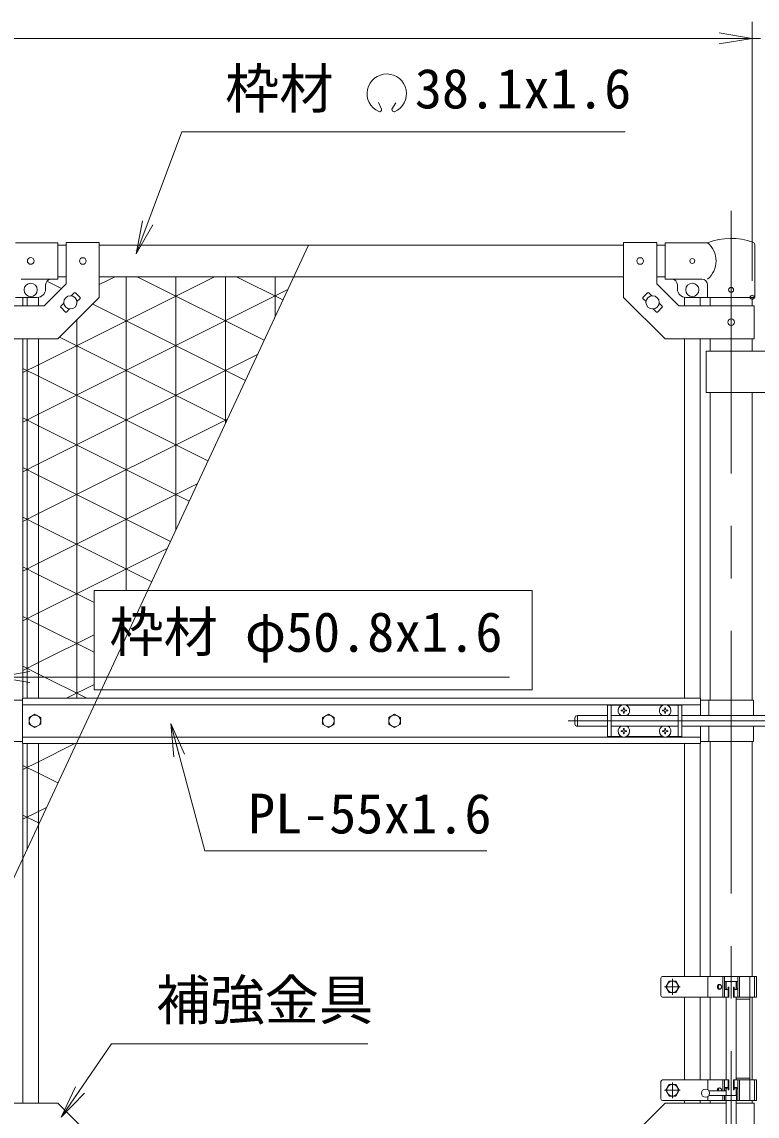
# Model space of a CAD drawing. Units: millimetres at full size; details may follow other scales. Extents: x -4200 to 4200, y -2970 to 2970.
# Drawn here: x 354 to 1243, y -391 to 931 of the extents above; entities that cross this region are included whole.
import ezdxf
from ezdxf.enums import TextEntityAlignment as Align

# ---------------------------------------------------------------- set-up
doc = ezdxf.new("R2010")
doc.units = ezdxf.units.MM
doc.header["$LTSCALE"] = 10
doc.header["$PDMODE"] = 32
doc.header["$PDSIZE"] = 5
doc.linetypes.add('USER1', pattern=[50.8, 31.75, -6.35, 6.35, -6.35])
doc.linetypes.add('USER3', pattern=[0.375, 0.25, -0.125])
for name, color, linetype, lineweight in [('0-2_D-BMK', 2, 'USER1', 13), ('0-3_D-STR1', 1, 'Continuous', 18), ('0-4_D-STR3', 3, 'Continuous', 13), ('0-5_0', 7, 'Continuous', 18), ('0-9_D-STR-DIM', 7, 'Continuous', 13), ('0-A_Defpoints', 253, 'Continuous', 18), ('0-B_D-STR-TXT', 7, 'Continuous', 13)]:
    doc.layers.add(name, color=color, linetype=linetype, lineweight=lineweight)
doc.styles.add('ＭＳ ゴシック', font='')
doc.styles.get('ＭＳ ゴシック').set_extended_font_data('MS Gothic')

# ---------------------------------------------------------------- blocks, each defined once
blk = doc.blocks.new('_Open')
at = {"layer": '0-5_0'}
blk.add_line((-10, 1.667), (0, 0), dxfattribs=at)
blk.add_lwpolyline([(-10, -1.667), (0, 0), (-10, 0)], dxfattribs=at)

msp = doc.modelspace()

# ---------------------------------------------------------------- linework, layer by layer
at = {"layer": '0-2_D-BMK'}
for p, q in [((1211.59, 702.99), (1211.59, -535.4)), ((1014.52, 86.26), (1638.97, 86.26)), ((1150.09, -235.24), (1131.09, -235.24)), ((1140.59, -225.74), (1140.59, -244.74)), ((1140.59, -350.74), (1140.59, -369.74)), ((1150.09, -360.24), (1131.09, -360.24))]:
    msp.add_line(p, q, dxfattribs=at)
at = {"layer": '0-3_D-STR1'}
for p, q in [((397.39, 661.26), (407.39, 661.26)), ((447.39, 661.26), (1081.59, 661.26)), ((1121.59, 661.26), (1131.59, 661.26)), ((397.39, 623.26), (407.39, 623.26)), ((447.39, 623.26), (1081.59, 623.26)), ((1121.59, 623.26), (1131.59, 623.26)), ((1186.19, 598.26), (1186.19, 588.21)), ((1236.99, 598.26), (1236.99, 588.21)), ((1186.19, 548.21), (1186.19, 533.21)), ((1236.99, 548.21), (1236.99, 533.21)), ((1186.19, 483.21), (1186.19, 111.26)), ((1236.99, 483.21), (1236.99, 111.26)), ((1186.19, 61.26), (1186.19, -222.74)), ((1236.99, 61.26), (1236.99, -222.74)), ((1186.19, -247.74), (1186.19, -347.74)), ((1236.99, -247.74), (1236.99, -347.74)), ((1186.19, -372.74), (1186.19, -375.69)), ((1236.99, -372.74), (1236.99, -375.69))]:
    msp.add_line(p, q, dxfattribs=at)
at = {"layer": '0-4_D-STR3'}
for p, q in [((397.39, 664.26), (345.94, 664.26)), ((397.39, 664.26), (397.39, 620.26)), ((407.39, 664.46), (407.39, 614.78)), ((407.39, 664.46), (447.39, 664.46)), ((447.39, 664.46), (447.39, 598.21)), ((1081.59, 664.46), (1081.59, 598.21)), ((1121.59, 664.46), (1081.59, 664.46)), ((1121.59, 664.46), (1121.59, 614.78)), ((1131.59, 664.26), (1183.04, 664.26)), ((1131.59, 664.26), (1131.59, 620.26)), ((1240.14, 598.26), (1240.14, 661.95)), ((397.39, 620.26), (352.94, 620.26)), ((380.82, 588.21), (407.39, 614.78)), ((382.39, 613.26), (382.39, 608.26)), ((1148.16, 588.21), (1121.59, 614.78)), ((1131.59, 620.26), (1176.04, 620.26)), ((1146.59, 613.26), (1146.59, 608.26)), ((1183.04, 598.26), (1183.04, 613.26)), ((345.94, 598.26), (372.39, 598.26)), ((354.89, 598.26), (354.89, 588.21)), ((373.89, 598.26), (373.89, 588.21)), ((413.27, 600.16), (416.99, 603.88)), ((418.4, 603.88), (424.06, 598.22)), ((420.34, 593.09), (424.06, 596.8)), ((1110.58, 603.88), (1104.92, 598.22)), ((1108.64, 593.09), (1104.92, 596.8)), ((1115.71, 600.16), (1112, 603.88)), ((1155.09, 598.26), (1155.09, 588.21)), ((1183.04, 598.26), (1156.59, 598.26)), ((1174.09, 598.26), (1174.09, 588.21)), ((1240.14, 598.26), (1183.04, 598.26)), ((289.69, 588.21), (380.82, 588.21)), ((400.72, 587.61), (404.44, 591.33)), ((400.72, 586.2), (406.38, 580.54)), ((407.8, 580.54), (411.51, 584.26)), ((1121.19, 580.54), (1117.47, 584.26)), ((1128.26, 586.2), (1122.6, 580.54)), ((1128.26, 587.61), (1124.54, 591.33)), ((1239.29, 588.21), (1148.16, 588.21)), ((1239.29, 588.21), (1239.29, 548.21)), ((354.89, 548.21), (354.89, 113.76)), ((373.89, 548.21), (373.89, 113.76)), ((1155.09, 548.21), (1155.09, 113.76)), ((1174.09, 548.21), (1174.09, 113.76)), ((1301.39, 533.21), (1181.39, 533.21)), ((1181.39, 533.21), (1181.39, 483.21)), ((1301.39, 483.21), (1181.39, 483.21)), ((290.39, 111.26), (354.49, 111.26)), ((1174.49, 113.76), (354.49, 113.76)), ((354.49, 58.76), (354.49, 113.76)), ((1174.49, 92.76), (1174.49, 113.76)), ((1238.59, 111.26), (1174.49, 111.26)), ((1184.59, 111.26), (1184.59, 92.76)), ((1238.59, 111.26), (1238.59, 92.76)), ((1174.49, 105.76), (354.49, 105.76)), ((1037.09, 92.76), (1025.64, 92.76)), ((1025.64, 92.76), (1025.64, 79.76)), ((1036.94, 92.76), (1061.84, 92.76)), ((1061.84, 105.26), (1061.84, 67.26)), ((1079.24, 105.26), (1061.84, 105.26)), ((1066.34, 105.26), (1066.34, 67.26)), ((1066.34, 92.76), (1147.34, 92.76)), ((1078.69, 98.36), (1078.69, 98.76)), ((1079.99, 98.34), (1078.69, 98.36)), ((1081.45, 101.91), (1081.42, 100.61)), ((1081.45, 95.61), (1081.42, 96.91)), ((1082.24, 101.91), (1081.45, 101.91)), ((1082.24, 95.61), (1081.45, 95.61)), ((1082.24, 101.91), (1082.26, 100.61)), ((1082.24, 95.61), (1082.26, 96.91)), ((1083.69, 99.18), (1084.99, 99.15)), ((1129.24, 105.26), (1084.44, 105.26)), ((1084.99, 99.15), (1084.99, 98.76)), ((1129.99, 99.18), (1128.69, 99.15)), ((1128.69, 99.15), (1128.69, 98.76)), ((1131.45, 101.91), (1131.42, 100.61)), ((1131.45, 95.61), (1131.42, 96.91)), ((1132.24, 101.91), (1131.45, 101.91)), ((1132.24, 95.61), (1131.45, 95.61)), ((1132.24, 101.91), (1132.26, 100.61)), ((1132.24, 95.61), (1132.26, 96.91)), ((1133.69, 98.34), (1134.99, 98.36)), ((1151.84, 105.26), (1134.44, 105.26)), ((1134.99, 98.36), (1134.99, 98.76)), ((1147.34, 105.26), (1147.34, 67.26)), ((1151.84, 105.26), (1151.84, 67.26)), ((1151.84, 92.76), (1332.64, 92.76)), ((1022.64, 89.76), (1022.64, 82.76)), ((1037.09, 79.76), (1025.64, 79.76)), ((1036.94, 79.76), (1061.84, 79.76)), ((1066.34, 79.76), (1147.34, 79.76)), ((1151.84, 79.76), (1332.64, 79.76)), ((1174.49, 58.76), (1174.49, 79.76)), ((1184.59, 79.76), (1184.59, 61.26)), ((1238.59, 79.76), (1238.59, 61.26)), ((1174.49, 66.76), (354.49, 66.76)), ((1079.24, 67.26), (1061.84, 67.26)), ((1078.69, 73.36), (1078.69, 73.76)), ((1079.99, 73.34), (1078.69, 73.36)), ((1081.45, 76.91), (1081.42, 75.61)), ((1081.45, 70.61), (1081.42, 71.91)), ((1082.24, 76.91), (1081.45, 76.91)), ((1082.24, 70.61), (1081.45, 70.61)), ((1082.24, 76.91), (1082.26, 75.61)), ((1082.24, 70.61), (1082.26, 71.91)), ((1083.69, 74.18), (1084.99, 74.15)), ((1083.69, 73.34), (1084.99, 73.36)), ((1129.24, 67.26), (1084.44, 67.26)), ((1084.99, 74.15), (1084.99, 73.76)), ((1084.99, 73.36), (1084.99, 73.76)), ((1129.99, 74.18), (1128.69, 74.15)), ((1128.69, 74.15), (1128.69, 73.76)), ((1131.45, 76.91), (1131.42, 75.61)), ((1131.45, 70.61), (1131.42, 71.91)), ((1132.24, 76.91), (1131.45, 76.91)), ((1132.24, 70.61), (1131.45, 70.61)), ((1132.24, 76.91), (1132.26, 75.61)), ((1132.24, 70.61), (1132.26, 71.91)), ((1133.69, 74.18), (1134.99, 74.15)), ((1133.69, 73.34), (1134.99, 73.36)), ((1151.84, 67.26), (1134.44, 67.26)), ((1134.99, 74.15), (1134.99, 73.76)), ((1134.99, 73.36), (1134.99, 73.76)), ((290.39, 61.26), (354.49, 61.26)), ((1174.49, 58.76), (354.49, 58.76)), ((354.89, 58.76), (354.89, -375.69)), ((373.89, 58.76), (373.89, -375.69)), ((1155.09, 58.76), (1155.09, -222.74)), ((1174.09, 58.76), (1174.09, -222.74)), ((1238.59, 61.26), (1174.49, 61.26)), ((1126.59, -224.74), (1126.59, -245.74)), ((1242.19, -222.74), (1128.59, -222.74)), ((1183.29, -222.74), (1183.29, -247.74)), ((1201.59, -222.74), (1201.59, -247.74)), ((1203.49, -222.74), (1203.49, -247.74)), ((1219.69, -222.74), (1219.69, -247.74)), ((1221.59, -222.74), (1221.59, -247.74)), ((1221.83, -222.74), (1221.83, -247.74)), ((1234.29, -222.74), (1234.29, -372.74)), ((1239.89, -222.74), (1239.89, -247.74)), ((1242.19, -222.74), (1242.19, -247.74)), ((1219.69, -228.74), (1203.49, -228.74)), ((1205.09, -235.74), (1205.09, -228.74)), ((1205.59, -228.74), (1205.59, -237.76)), ((1208.09, -235.74), (1208.09, -247.74)), ((1208.09, -235.74), (1208.78, -235.74)), ((1208.78, -235.74), (1208.78, -247.74)), ((1214.4, -235.74), (1214.4, -247.74)), ((1215.09, -235.74), (1214.4, -235.74)), ((1215.09, -235.74), (1215.09, -247.74)), ((1217.59, -228.74), (1217.59, -237.76)), ((1218.09, -228.74), (1218.09, -235.74)), ((1208.78, -247.74), (1128.59, -247.74)), ((1155.09, -247.74), (1155.09, -347.74)), ((1174.09, -247.74), (1174.09, -347.74)), ((1205.59, -247.74), (1205.59, -347.74)), ((1242.19, -247.74), (1214.4, -247.74)), ((1217.59, -247.74), (1217.59, -347.74)), ((1234.29, -250.04), (1217.59, -250.04)), ((1126.59, -349.74), (1126.59, -370.74)), ((1208.78, -347.74), (1128.59, -347.74)), ((1183.29, -347.74), (1183.29, -359.53)), ((1201.59, -360.74), (1201.59, -347.74)), ((1203.49, -360.74), (1203.49, -347.74)), ((1208.09, -359.74), (1208.09, -347.74)), ((1208.78, -359.74), (1208.78, -347.74)), ((1242.19, -347.74), (1214.4, -347.74)), ((1214.4, -359.74), (1214.4, -347.74)), ((1215.09, -359.74), (1215.09, -347.74)), ((1234.29, -345.44), (1217.59, -345.44)), ((1219.69, -372.74), (1219.69, -347.74)), ((1221.59, -372.74), (1221.59, -347.74)), ((1221.83, -347.74), (1221.83, -372.74)), ((1239.89, -347.74), (1239.89, -372.74)), ((1242.19, -347.74), (1242.19, -372.74)), ((1183.29, -367.95), (1183.29, -372.74)), ((1205.59, -360.74), (1184.59, -360.74)), ((1205.59, -366.74), (1184.59, -366.74)), ((1201.59, -372.74), (1201.59, -366.74)), ((1205.59, -366.74), (1203.49, -366.74)), ((1203.49, -372.74), (1203.49, -366.74)), ((1203.49, -366.74), (1218.09, -366.74)), ((1205.09, -359.74), (1205.09, -360.74)), ((1205.09, -366.74), (1205.09, -372.74)), ((1205.59, -357.73), (1205.59, -366.74)), ((1208.09, -359.74), (1208.78, -359.74)), ((1215.09, -359.74), (1214.4, -359.74)), ((1217.59, -357.73), (1217.59, -366.74)), ((1218.09, -372.74), (1218.09, -359.74)), ((1242.19, -372.74), (1128.59, -372.74)), ((1155.09, -372.74), (1155.09, -375.69)), ((1174.09, -372.74), (1174.09, -375.69)), ((1205.59, -372.74), (1205.59, -621.74)), ((1217.59, -372.74), (1217.59, -621.74)), ((1239.29, -375.69), (1217.59, -375.69)), ((1239.29, -415.69), (1239.29, -375.69))]:
    msp.add_line(p, q, dxfattribs=at)
at = {"layer": '0-4_D-STR3', "linetype": 'USER3'}
msp.add_line((1221.83, -247.74), (1235.83, -247.74), dxfattribs=at)
at = {"layer": '0-4_D-STR3'}
for points in [[(289.69, 548.21), (397.39, 548.21), (447.39, 598.21)], [(1239.29, 548.21), (1131.59, 548.21), (1081.59, 598.21)], [(1079.99, 99.18), (1078.69, 99.15), (1078.69, 98.76)], [(1083.69, 98.34), (1084.99, 98.36), (1084.99, 98.76)], [(1129.99, 98.34), (1128.69, 98.36), (1128.69, 98.76)], [(1133.69, 99.18), (1134.99, 99.15), (1134.99, 98.76)], [(1079.99, 74.18), (1078.69, 74.15), (1078.69, 73.76)], [(1129.99, 73.34), (1128.69, 73.36), (1128.69, 73.76)], [(289.69, -375.69), (397.39, -375.69), (447.39, -425.69)], [(1205.59, -375.69), (1131.59, -375.69), (1081.59, -425.69)]]:
    msp.add_lwpolyline(points, dxfattribs=at)
for points in [[(369.49, 94.36), (376.51, 90.31), (376.51, 82.21), (369.49, 78.16), (362.48, 82.21), (362.48, 90.31)], [(724.49, 94.36), (717.48, 90.31), (717.48, 82.21), (724.49, 78.16), (731.51, 82.21), (731.51, 90.31)], [(804.49, 94.36), (797.48, 90.31), (797.48, 82.21), (804.49, 78.16), (811.51, 82.21), (811.51, 90.31)], [(1144.64, -228.23), (1148.69, -235.24), (1144.64, -242.26), (1136.54, -242.26), (1132.49, -235.24), (1136.54, -228.23)], [(1144.64, -353.23), (1148.69, -360.24), (1144.64, -367.26), (1136.54, -367.26), (1132.49, -360.24), (1136.54, -353.23)]]:
    msp.add_lwpolyline(points, close=True, dxfattribs=at)
for centre, radius in [((364.39, 642.26), 4), ((427.39, 642.21), 4), ((1101.59, 642.21), 4), ((1164.59, 642.26), 3), ((364.39, 607.26), 8), ((1164.59, 607.26), 8), ((1211.59, 607.26), 3), ((412.39, 592.21), 8), ((1116.59, 592.21), 8), ((1211.59, 568.21), 4), ((369.49, 86.26), 7.03), ((724.49, 86.26), 7.03), ((804.49, 86.26), 7.03), ((1140.59, -235.24), 7.03), ((1140.59, -360.24), 7.03), ((1180.59, -363.74), 5)]:
    msp.add_circle(centre, radius, dxfattribs=at)
for centre, radius, start, end in [((1211.59, 589.53), 80, 70.77949, 110.9084), ((1164.85, 642.26), 28.55, 309.59418, 50.40582), ((1236.84, 661.95), 3.3, 0, 70.77949), ((389.39, 613.26), 7, 90, 180), ((1139.59, 613.26), 7, 0, 90), ((1176.04, 613.26), 7, 0, 90), ((372.39, 608.26), 10, 270, 0), ((417.69, 603.17), 1, 45, 135), ((423.35, 597.51), 1, 315, 45), ((1105.63, 597.51), 1, 135, 225), ((1111.29, 603.17), 1, 45, 135), ((1156.59, 608.26), 10, 180, 270), ((401.43, 586.91), 1, 135, 225), ((1127.55, 586.91), 1, 315, 45), ((407.09, 581.25), 1, 225, 315), ((1121.89, 581.25), 1, 225, 315), ((1025.64, 89.76), 3, 90, 180), ((1081.84, 98.76), 7, 0, 180), ((1081.84, 98.76), 7, 180, 238.99728), ((1079.94, 100.66), 1.49, 270, 0), ((1079.94, 96.85), 1.49, 0, 90), ((1083.75, 100.66), 1.49, 180, 270), ((1083.75, 96.85), 1.49, 90, 180), ((1081.84, 98.76), 7, 301.00272, 0), ((1131.84, 98.76), 7, 0, 180), ((1131.84, 98.76), 7, 180, 238.99728), ((1129.94, 100.66), 1.49, 270, 0), ((1129.94, 96.85), 1.49, 0, 90), ((1133.75, 100.66), 1.49, 180, 270), ((1133.75, 96.85), 1.49, 90, 180), ((1131.84, 98.76), 7, 301.00272, 0), ((1025.64, 82.76), 3, 180, 270), ((1081.84, 73.76), 7, 121.00272, 180), ((1081.84, 73.76), 7, 0, 58.99728), ((1131.84, 73.76), 7, 121.00272, 180), ((1131.84, 73.76), 7, 0, 58.99728), ((1081.84, 73.76), 7, 180, 0), ((1079.94, 75.66), 1.49, 270, 0), ((1079.94, 71.85), 1.49, 0, 90), ((1083.75, 75.66), 1.49, 180, 270), ((1083.75, 71.85), 1.49, 90, 180), ((1131.84, 73.76), 7, 180, 0), ((1129.94, 75.66), 1.49, 270, 0), ((1129.94, 71.85), 1.49, 0, 90), ((1133.75, 75.66), 1.49, 180, 270), ((1133.75, 71.85), 1.49, 90, 180), ((1128.59, -224.74), 2, 90, 180), ((1128.59, -245.74), 2, 180, 270), ((1128.59, -349.74), 2, 90, 180), ((1128.59, -370.74), 2, 180, 270)]:
    msp.add_arc(centre, radius, start, end, dxfattribs=at)
msp.add_ellipse((1197.44, -235.24), major_axis=(0, 3), ratio=0.839449, dxfattribs=at)
for centre, major_axis, ratio, start_param, end_param in [((1198.6, -235.24), (0, -3), 0.839449, 3.3733968, 6.0513812), ((1205.79, -235.7), (0, -3), 0.766727, 4.7027468, 7.8414058), ((1206.94, -235.7), (0, -3), 0.615242, 4.7027468, 6.0032469), ((1217.39, -235.7), (0, -3), 0.766727, 4.7249648, 7.8636238), ((1216.25, -235.7), (0, -3), 0.615242, 0.2799384, 1.5804385), ((1197.44, -360.24), (0, -3), 0.839449, 1.4033482, 4.8798371), ((1205.79, -359.78), (0, 3), 0.766727, 4.7249648, 7.8636238), ((1206.94, -359.78), (0, 3), 0.615242, 0.2799384, 1.5804385), ((1217.39, -359.78), (0, 3), 0.766727, 4.7027468, 7.8414058), ((1216.25, -359.78), (0, 3), 0.615242, 4.7027468, 6.0032469), ((1198.6, -360.24), (0, -3), 0.839449, 3.3733968, 4.8798371)]:
    msp.add_ellipse(centre, major_axis=major_axis, ratio=ratio, start_param=start_param, end_param=end_param, dxfattribs=at)
at = {"layer": '0-5_0'}
for p, q in [((447.39, 613.61), (466.69, 623.26)), ((480, 244.01), (480, 623.26)), ((646.85, 546.45), (493.23, 623.26)), ((540, 317.31), (540, 623.26)), ((600, 445.98), (600, 623.26)), ((669.54, 595.1), (613.23, 623.26)), ((660, 574.65), (660, 623.26)), ((401.66, 609.04), (384.1, 617.83)), ((360, 588.21), (360, 598.26)), ((373.89, 456.86), (675.36, 607.6)), ((624.16, 497.79), (439.37, 590.19)), ((420, 113.76), (420, 570.82)), ((360, 113.76), (360, 548.21)), ((601.47, 449.14), (399.37, 550.19)), ((373.89, 396.86), (638.88, 529.35)), ((373.89, 502.93), (354.89, 512.43)), ((578.79, 400.48), (373.89, 502.93)), ((354.89, 447.36), (373.89, 456.86)), ((373.89, 442.93), (354.89, 452.43)), ((373.89, 336.86), (602.39, 451.11)), ((556.1, 351.83), (373.89, 442.93)), ((354.89, 387.36), (373.89, 396.86)), ((373.89, 382.93), (354.89, 392.43)), ((533.41, 303.17), (373.89, 382.93)), ((373.89, 276.86), (565.91, 372.87)), ((354.89, 327.36), (373.89, 336.86)), ((373.89, 322.93), (354.89, 332.43)), ((510.72, 254.51), (373.89, 322.93)), ((373.89, 216.86), (529.42, 294.63)), ((354.89, 267.36), (373.89, 276.86)), ((373.89, 262.93), (354.89, 272.43)), ((441.09, 229.33), (373.89, 262.93)), ((354.89, 207.36), (373.89, 216.86)), ((373.89, 202.93), (354.89, 212.43)), ((441.09, 169.33), (373.89, 202.93)), ((407.69, 113.76), (441.09, 130.46)), ((360, -68.71), (360, 58.76)), ((373.89, 22.93), (354.89, 32.43)), ((397.28, 11.23), (373.89, 22.93)), ((373.89, -37.07), (354.89, -27.57)), ((374.59, -37.42), (373.89, -37.07))]:
    msp.add_line(p, q, dxfattribs=at)
for points in [[(354.89, 507.36), (373.89, 516.86), (586.69, 623.26)], [(354.89, 147.36), (373.89, 156.86), (441.09, 190.46)], [(432.23, 113.76), (373.89, 142.93), (354.89, 152.43)], [(354.89, 27.36), (373.89, 36.86), (417.69, 58.76)], [(354.89, -32.64), (373.89, -23.14), (383.48, -18.34)]]:
    msp.add_lwpolyline(points, dxfattribs=at)
at = {"layer": '0-9_D-STR-DIM'}
for p, q in [((1236.99, 618.26), (1236.99, 931.26)), ((1236.99, 618.26), (1236.99, 931.26)), ((1236.99, 911.26), (291.99, 911.26)), ((1196.99, 911.26), (1156.99, 911.26)), ((1236.99, 911.26), (1246.99, 911.26))]:
    msp.add_line(p, q, dxfattribs=at)
at = {"layer": '0-A_Defpoints'}
msp.add_line((700.39, 661.26), (291.99, -214.55), dxfattribs=at)
msp.add_lwpolyline([(971.09, 244.01), (441.09, 244.01), (441.09, 124.01), (971.09, 124.01)], close=True, dxfattribs=at)
msp.add_point((1236.99, 598.26), dxfattribs=at)
at = {"layer": '0-B_D-STR-TXT'}
for p, q in [((788.78, 825.64), (784.95, 833.85)), ((801.36, 825.63), (805.89, 833.47))]:
    msp.add_line(p, q, dxfattribs=at)
for points in [[(1083.32, 798.35), (547.12, 798.35), (492.56, 652.69)], [(943.38, 139.23), (522.55, 139.23), (325.4, 139.23)], [(916.13, -71), (574.85, -71), (534.34, 81.15)], [(772.3, -304.15), (462.24, -304.15), (402.53, -391.3)]]:
    msp.add_lwpolyline(points, dxfattribs=at)
for centre, radius, start, end in [((795.07, 844.52), 23.75, 292.92895, 245.65759), ((786.32, 825.18), 2.5, 245.55066, 10.6575), ((803.82, 825.17), 2.5, 169.34241, 276.63708)]:
    msp.add_arc(centre, radius, start, end, dxfattribs=at)

# ---------------------------------------------------------------- block references
at = {"layer": '0-9_D-STR-DIM', "xscale": 4, "yscale": 4}
msp.add_blockref('_Open', (1236.99, 911.26), dxfattribs=at)
msp.add_blockref('_Open', (1236.99, 911.26), dxfattribs=at)
at = {"layer": '0-B_D-STR-TXT', "xscale": 4, "yscale": 4}
for p, rotation in [((491.85, 650.82), 249.46512), ((323.4, 139.23), 180), ((533.82, 83.08), 104.91069), ((401.4, -392.95), 235.58239)]:
    msp.add_blockref('_Open', p, dxfattribs=dict(at, rotation=rotation))

# ---------------------------------------------------------------- texts
at = {"layer": '0-B_D-STR-TXT', "style": 'ＭＳ ゴシック'}
for s, p in [('枠材 \u300038.1x1.6', (599.56, 812.21)), ('枠材 φ50.8x1.6', (459.62, 155.37)), ('PL-55x1.6', (627.3, -64.25)), ('補強金具', (516.21, -289.54))]:
    msp.add_text(s, height=48.09, dxfattribs=at).set_placement(p, align=Align.BOTTOM_LEFT)

doc.saveas('drawing.dxf')
